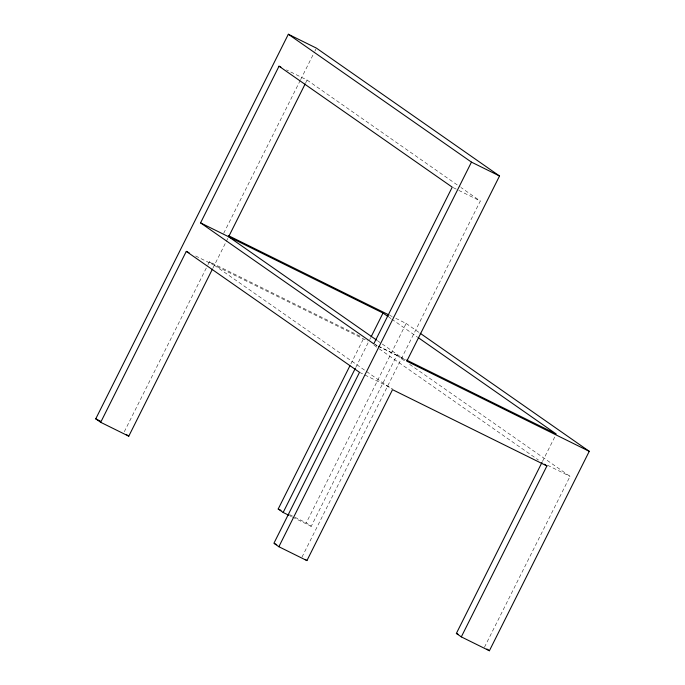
<?xml version="1.0" encoding="UTF-8"?>
<svg xmlns="http://www.w3.org/2000/svg" width="685" height="685" viewBox="0 0 685 685"><rect width="100%" height="100%" fill="white"/><g stroke="black" fill="none" stroke-linecap="round" stroke-linejoin="round"><path stroke-width="0.51" stroke-dasharray="3.42 2.57" d="M124.293 431.773L207.504 265.609M207.983 264.65L209.413 261.79L359.967 336.181M223.687 233.302L300.158 80.573M300.638 79.623L314.501 51.94M314.98 50.981L315.939 49.072M212.932 268.109L225.776 242.456M226.255 241.505L228.156 237.704M305.664 82.928L307.094 80.068L286.51 69.896M350.891 363.855L363.324 339.032M355.84 367.314L368.273 342.483M369.703 339.632L370.653 337.731M378.111 346.156L396.82 355.404L311.221 526.337L306.272 522.878L406.136 323.457L392.762 316.847M301.982 557.136L480.313 201.022L461.065 187.587M542.443 461.536L554.807 436.85M484.441 647.291L570.04 476.358L409.065 363.949M453.179 187.613L457.854 189.925M458.787 190.387L480.313 201.022M389.902 315.434L391.811 316.376M373.779 343.844L377.521 345.694M378.454 346.156L405.683 359.608M195.653 256.002L367.794 341.053M375.303 344.769L377.17 345.694M359.514 372.332L392.377 388.575M547.58 465.261L570.04 476.358M289.43 514.555L306.272 522.878M289.704 515.702L291.57 516.627M292.512 517.089L311.221 526.337M307.094 80.068L460.192 186.971M406.136 323.457L419.28 332.636M389.14 317.318L390.895 318.542M391.769 319.15L417.139 336.866M377.349 340.608L406.796 361.175M396.82 355.404L405.571 361.509M374.001 345.197L378.377 348.254M379.25 348.862L538.47 460.046M209.413 261.79L365.713 370.927M366.586 371.544L391.7 389.08"/><path stroke-width="1.03" d="M212.453 269.068L128.771 436.182L100.695 422.311L95.746 418.852L288.342 34.25L316.41 48.121L499.528 175.994L406.796 361.175L589.254 451.329L489.39 650.75L461.313 636.879L456.364 633.428L541.963 462.486M100.695 422.311L186.294 251.378L189.103 252.765M279.026 66.197L452.237 187.151L373.779 343.844L200.559 222.882L279.026 66.197L280.901 67.121M305.185 83.887L228.636 236.753L376.476 340M288.77 515.24L283.153 512.466L278.204 509.006L349.932 365.764M283.153 512.466L355.361 368.265M371.133 336.78L383.018 313.045L200.559 222.882M461.313 636.879L546.913 465.946L392.531 389.662L306.931 560.595L278.863 546.724L471.46 162.122L288.342 34.25M471.46 162.122L499.528 175.994M228.456 235.657L388.943 314.954M406.642 360.087L556.229 433.999L418.013 337.474M95.746 418.852L100.43 421.164M278.204 509.006L281.013 510.394M274.848 543.727L276.723 544.652M456.364 633.428L458.239 634.353M420.153 333.244L589.254 451.329M383.018 313.045L388.267 316.71M544.438 464.216L546.913 465.946M186.294 251.378L359.514 372.332L273.914 543.265L278.863 546.724M486.915 649.02L489.39 650.75M126.297 434.453L128.771 436.182M305.279 559.439L306.931 560.595"/></g></svg>
